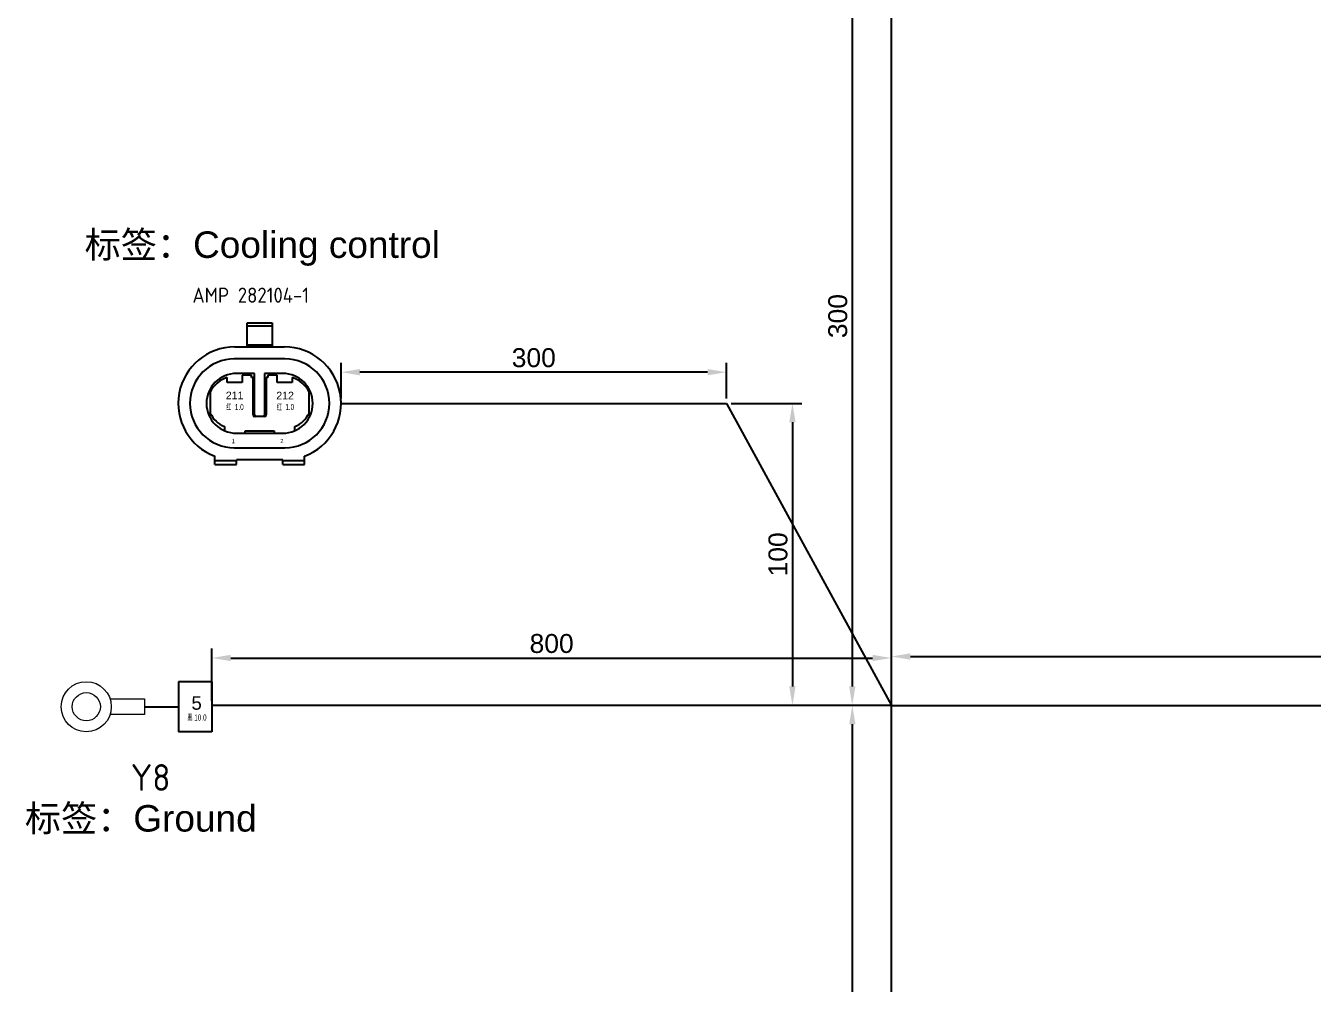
# Model space of a CAD drawing. Header units: millimetres. Extents: x 1762 to 3573, y 2019 to 2959.
# Drawn here: x 1890.1 to 2060.2, y 2578.5 to 2705.1 of the extents above; entities that cross this region are included whole.
import ezdxf

# ---------------------------------------------------------------- set-up
doc = ezdxf.new("R2010")
doc.units = ezdxf.units.MM
doc.layers.add('A-墙', color=7, linetype='Continuous')
doc.layers.add('线色线径', color=1, linetype='Continuous')
doc.layers.add('AM60', color=3, linetype='Continuous', lineweight=25)
doc.styles.add('ISO Proportional', font='isocp.shx', dxfattribs={"bigfont": 'gbcbig.shx'})
doc.styles.get("Standard").update_dxf_attribs({"font": 'arial.ttf'})
doc.dimstyles.new('ISO-25', dxfattribs={"dimtxt": 2.5, "dimasz": 2.5, "dimexe": 1.25, "dimexo": 0.625, "dimtad": 1, "dimtxsty": 'Standard', "dimcen": 2.5, "dimadec": 0, "dimazin": 0, "dimtfac": 1, "dimtmove": 0, "dimatfit": 3, "dimfxl": 1, "dimarcsym": 0})

# ---------------------------------------------------------------- blocks, each defined once
blk = doc.blocks.new('*D185')
at = {"color": 0, "lineweight": -2, "transparency": 16777216}
for p, q in [((2003.87, 2615.36), (1998.09, 2615.36)), ((1999.34, 2612.86), (1999.33, 2491.41)), ((2003.86, 2488.91), (1998.08, 2488.91))]:
    blk.add_line(p, q, dxfattribs=at)
at = {"color": 0, "transparency": 16777216}
for points in [[(1998.93, 2612.86), (1999.76, 2612.86), (1999.34, 2615.36)], [(1998.92, 2491.41), (1999.75, 2491.41), (1999.33, 2488.91)]]:
    blk.add_solid(points, dxfattribs=at)
at = {"layer": 'Defpoints', "color": 0, "transparency": 16777216}
for p in [(2004.5, 2615.36), (1999.33, 2488.91), (2004.49, 2488.91)]:
    blk.add_point(p, dxfattribs=at)
at = {"color": 3, "transparency": 16777216, "insert": (1997.44, 2552.13), "char_height": 2.5, "width": 7.6273, "attachment_point": 5, "rotation": 89.9955}
blk.add_mtext('350', dxfattribs=at)
blk = doc.blocks.new('*D193')
at = {"color": 0, "lineweight": -2, "transparency": 16777216}
for p, q in [((2003.87, 2718.22), (1998.08, 2718.22)), ((1999.33, 2715.72), (1999.33, 2617.86)), ((2003.87, 2615.36), (1998.08, 2615.36))]:
    blk.add_line(p, q, dxfattribs=at)
at = {"color": 0, "transparency": 16777216}
for points in [[(1998.92, 2715.72), (1999.75, 2715.72), (1999.33, 2718.22)], [(1998.92, 2617.86), (1999.75, 2617.86), (1999.33, 2615.36)]]:
    blk.add_solid(points, dxfattribs=at)
at = {"layer": 'Defpoints', "color": 0, "transparency": 16777216}
for p in [(2004.5, 2718.22), (1999.33, 2615.36), (2004.5, 2615.36)]:
    blk.add_point(p, dxfattribs=at)
at = {"color": 3, "transparency": 16777216, "insert": (1997.43, 2666.79), "char_height": 2.5, "attachment_point": 5, "rotation": 90}
blk.add_mtext('300', dxfattribs=at)
blk = doc.blocks.new('A$C2AEE5FEB')
at = {"layer": 'AM60'}
for p, q in [((0.001, 11.28), (0.001, 8.78)), ((0.001, 11.28), (3.749, 11.28)), ((0.001, 11.28), (3.749, 11.28)), ((3.749, 11.28), (3.749, 8.78)), ((0.001, 8.78), (3.749, 8.78)), ((1.875, 6.241), (1.875, 8.78))]:
    blk.add_line(p, q, dxfattribs=at)
at = {"layer": 'AM60', "lineweight": 0, "ltscale": 100}
for p, q in [((1.289, 3.656), (1.289, 6.241)), ((1.289, 6.241), (2.461, 6.241)), ((2.461, 6.241), (2.461, 3.656))]:
    blk.add_line(p, q, dxfattribs=at)
for radius in [1.875, 1.055]:
    blk.add_circle((1.875, 1.875), radius, dxfattribs=at)
blk = doc.blocks.new('*D209')
at = {"color": 0, "lineweight": -2, "transparency": 16777216}
for p, q in [((1914.73, 2615.98), (1914.73, 2622.87)), ((2004.51, 2615.98), (2004.51, 2622.87)), ((1917.23, 2621.62), (2002.01, 2621.62))]:
    blk.add_line(p, q, dxfattribs=at)
at = {"color": 0, "transparency": 16777216}
for points in [[(1917.23, 2622.04), (1917.23, 2621.21), (1914.73, 2621.62)], [(2002.01, 2622.04), (2002.01, 2621.21), (2004.51, 2621.62)]]:
    blk.add_solid(points, dxfattribs=at)
at = {"layer": 'Defpoints', "color": 0, "transparency": 16777216}
for p in [(2004.51, 2621.62), (1914.73, 2615.36), (2004.51, 2615.36)]:
    blk.add_point(p, dxfattribs=at)
at = {"color": 3, "transparency": 16777216, "insert": (1959.62, 2623.52), "char_height": 2.5, "attachment_point": 5}
blk.add_mtext('800', dxfattribs=at)
blk = doc.blocks.new('*D210')
at = {"color": 0, "lineweight": -2, "transparency": 16777216}
for p, q in [((2004.51, 2615.98), (2004.51, 2623.07)), ((2240.97, 2615.98), (2240.97, 2623.07)), ((2007.01, 2621.82), (2238.47, 2621.82))]:
    blk.add_line(p, q, dxfattribs=at)
at = {"color": 0, "transparency": 16777216}
for points in [[(2007.01, 2622.24), (2007.01, 2621.4), (2004.51, 2621.82)], [(2238.47, 2622.24), (2238.47, 2621.4), (2240.97, 2621.82)]]:
    blk.add_solid(points, dxfattribs=at)
at = {"layer": 'Defpoints', "color": 0, "transparency": 16777216}
for p in [(2240.97, 2621.82), (2004.51, 2615.36), (2240.97, 2615.36)]:
    blk.add_point(p, dxfattribs=at)
at = {"color": 3, "transparency": 16777216, "insert": (2122.74, 2623.72), "char_height": 2.5, "attachment_point": 5}
blk.add_mtext('1500', dxfattribs=at)
blk = doc.blocks.new('A$C51DB6593')
at = {"layer": 'AM60', "linetype": 'Continuous'}
for p, q in [((4.15, 7.075), (4.15, 8.523)), ((4.15, 8.523), (5.65, 8.523)), ((4.15, 8.351), (5.65, 8.351)), ((5.65, 8.523), (5.65, 7.075)), ((3.4, 7.075), (6.4, 7.075)), ((5.65, 7.175), (4.15, 7.175)), ((6.425, 6.35), (3.375, 6.35)), ((4.6, 5.475), (3.5, 5.475)), ((4.6, 2.975), (4.6, 5.475)), ((5.2, 5.475), (5.2, 2.975)), ((6.3, 5.475), (5.2, 5.475)), ((2.95, 4.925), (2.95, 5.225)), ((3.85, 4.925), (2.95, 4.925)), ((3.85, 5.375), (3.85, 4.925)), ((4.4, 5.375), (3.85, 5.375)), ((4.4, 5.225), (4.4, 5.375)), ((4.5, 5.225), (4.4, 5.225)), ((4.5, 2.975), (4.5, 5.225)), ((5.3, 5.225), (5.3, 2.975)), ((5.4, 5.225), (5.3, 5.225)), ((5.4, 5.375), (5.4, 5.225)), ((5.95, 5.375), (5.4, 5.375)), ((5.95, 4.925), (5.95, 5.375)), ((6.85, 4.925), (5.95, 4.925)), ((6.85, 5.225), (6.85, 4.925)), ((1.925, 4.345), (1.925, 3.093)), ((7.875, 3.093), (7.875, 4.345)), ((5.2, 2.875), (4.6, 2.875)), ((2.775, 2.275), (2.775, 2.031)), ((3.5, 1.875), (6.3, 1.875)), ((4.025, 2.025), (5.775, 2.025)), ((4.025, 1.875), (4.025, 2.025)), ((5.775, 2.025), (5.775, 1.875)), ((7.025, 2.031), (7.025, 2.275)), ((3.375, 1), (6.425, 1)), ((2.2, 0), (2.2, 0.494)), ((2.2, 0.225), (3.5, 0.225)), ((2.2, 0), (3.5, 0)), ((6.3, 0.275), (3.5, 0.275)), ((3.5, 0), (3.5, 0.275)), ((6.3, 0), (6.3, 0.275)), ((6.3, 0.225), (7.6, 0.225)), ((6.3, 0), (7.6, 0)), ((7.6, 0), (7.6, 0.494))]:
    blk.add_line(p, q, dxfattribs=at)
for centre, radius, start, end in [((3.4, 3.675), 3.4, 90, 249.33268), ((6.4, 3.675), 3.4, 290.66732, 90), ((3.375, 3.675), 2.675, 90, 270), ((6.425, 3.675), 2.675, 270, 90), ((3.5, 3.675), 1.8, 90, 270), ((6.3, 3.675), 1.8, 270, 90), ((3.4, 3.664), 1.625, 106.07665, 155.18837), ((6.4, 3.664), 1.625, 24.81163, 73.92335), ((3.4, 3.775), 1.625, 204.81163, 247.38014), ((4.6, 2.975), 0.1, 180, 270), ((4.7, 2.975), 0.1, 180, 270), ((5.1, 2.975), 0.1, 270, 0), ((5.2, 2.975), 0.1, 270, 0), ((6.4, 3.775), 1.625, 292.61986, 335.18837)]:
    blk.add_arc(centre, radius, start, end, dxfattribs=at)
at = {"layer": 'AM60', "color": 1, "lineweight": 5}
for s, p in [('1', (3.213, 1.276)), ('2', (6.143, 1.286))]:
    blk.add_text(s, height=0.25, dxfattribs=at).set_placement(p)
blk = doc.blocks.new('*D288')
at = {"color": 0, "lineweight": -2, "transparency": 16777216}
for p, q in [((1931.8, 2655.89), (1931.8, 2660.63)), ((1982.72, 2655.89), (1982.72, 2660.63)), ((1980.22, 2659.38), (1934.3, 2659.38)), ((2275.69, 2516.15), (2266.27, 2516.15)), ((2267.52, 2490.67), (2267.52, 2513.65)), ((2275.69, 2488.17), (2266.27, 2488.17))]:
    blk.add_line(p, q, dxfattribs=at)
at = {"color": 0, "transparency": 16777216}
for points in [[(1934.3, 2659.8), (1934.3, 2658.96), (1931.8, 2659.38)], [(1980.22, 2659.8), (1980.22, 2658.96), (1982.72, 2659.38)], [(2267.1, 2513.65), (2267.94, 2513.65), (2267.52, 2516.15)], [(2267.1, 2490.67), (2267.94, 2490.67), (2267.52, 2488.17)]]:
    blk.add_solid(points, dxfattribs=at)
at = {"layer": 'Defpoints', "color": 0, "transparency": 16777216}
for p in [(1931.8, 2659.38), (1931.8, 2655.26), (1982.72, 2655.26), (2267.52, 2516.15), (2276.32, 2516.15), (2276.32, 2488.17)]:
    blk.add_point(p, dxfattribs=at)
at = {"color": 3, "transparency": 16777216, "insert": (1957.26, 2661.28), "char_height": 2.5, "attachment_point": 5}
blk.add_mtext('300', dxfattribs=at)
at = {"color": 3, "transparency": 16777216, "insert": (2265.62, 2502.16), "char_height": 2.5, "attachment_point": 5, "rotation": 90}
blk.add_mtext('300', dxfattribs=at)
blk = doc.blocks.new('*D289')
at = {"color": 0, "lineweight": -2, "transparency": 16777216}
for p, q in [((1983.34, 2655.26), (1992.68, 2655.26)), ((1991.43, 2652.76), (1991.43, 2617.86)), ((2276.32, 2615.98), (2276.32, 2624.06)), ((2278.82, 2622.81), (2322.84, 2622.81)), ((2325.34, 2615.98), (2325.34, 2624.06)), ((2003.87, 2615.36), (1990.18, 2615.36))]:
    blk.add_line(p, q, dxfattribs=at)
at = {"color": 0, "transparency": 16777216}
for points in [[(1991.01, 2652.76), (1991.85, 2652.76), (1991.43, 2655.26)], [(2278.82, 2623.22), (2278.82, 2622.39), (2276.32, 2622.81)], [(2322.84, 2623.22), (2322.84, 2622.39), (2325.34, 2622.81)], [(1991.01, 2617.86), (1991.85, 2617.86), (1991.43, 2615.36)]]:
    blk.add_solid(points, dxfattribs=at)
at = {"layer": 'Defpoints', "color": 0, "transparency": 16777216}
for p in [(1982.72, 2655.26), (2325.34, 2622.81), (1991.43, 2615.36), (2004.5, 2615.36), (2276.32, 2615.36), (2325.34, 2615.36)]:
    blk.add_point(p, dxfattribs=at)
at = {"color": 3, "transparency": 16777216, "insert": (1989.53, 2635.31), "char_height": 2.5, "attachment_point": 5, "rotation": 90}
blk.add_mtext('100', dxfattribs=at)
at = {"color": 3, "transparency": 16777216, "insert": (2300.83, 2624.71), "char_height": 2.5, "attachment_point": 5}
blk.add_mtext('100', dxfattribs=at)

msp = doc.modelspace()

# ---------------------------------------------------------------- linework, layer by layer
for p, q in [((2004.498, 2560.282), (2004.498, 2772.974)), ((1931.797, 2655.26), (1982.716, 2655.26)), ((2004.508, 2615.36), (1914.728, 2615.36)), ((2004.508, 2615.36), (3353.286, 2615.36))]:
    msp.add_line(p, q)
msp.add_lwpolyline([(1982.716, 2655.26), (2004.498, 2615.36)])

# ---------------------------------------------------------------- block references
at = {"layer": 'A-墙', "xscale": 1.762953477358316, "yscale": 1.762953477358316, "zscale": 1.762953477358316, "rotation": 270}
msp.add_blockref('A$C2AEE5FEB', (1894.841, 2618.492), dxfattribs=at)
at = {"layer": 'AM60', "lineweight": 5, "xscale": 2.193888510551773, "yscale": 2.193888510551773, "zscale": 2.193888510551773}
msp.add_blockref('A$C51DB6593', (1910.297, 2647.198), dxfattribs=at)

# ---------------------------------------------------------------- texts
at = {"layer": 'AM60', "color": 3, "style": 'ISO Proportional'}
msp.add_text('AMP 282104-1 ', height=2, dxfattribs=at).set_placement((1912.171, 2668.553))
at = {"layer": 'AM60', "lineweight": 5}
for s, height, p in [('211', 1, (1916.577, 2655.813)), ('212', 1, (1923.244, 2655.795)), ('5', 1.763, (1912.034, 2614.787))]:
    msp.add_text(s, height=height, dxfattribs=at).set_placement(p)
at = {"layer": 'AM60', "attachment_point": 1}
for s, width, gutter_width, heights, insert, char_height in [('{\\fSimSun|b0|i0|c134|p2;\\C3;标签：\\fArial|b0|i0|c0|p34;Cooling control }', 50.04824, 12.5, [35.837], (1897.93, 2677.98), 3.5), ('{\\Fisocp,gbcbig|c134;\\C3;Y8}', 64.01284, 22.037, [0], (1904.02, 2607.598), 3.52591), ('{\\fSimSun|b0|i0|c134|p2;\\C3;标签：\\fArial|b0|i0|c0|p34;Ground}', 66.92058, 12.5, [35.837], (1890.034, 2602.189), 3.5)]:
    msp.add_mtext_dynamic_manual_height_columns(s, width=width, gutter_width=gutter_width, heights=heights, dxfattribs=dict(at, insert=insert, char_height=char_height))
at = {"layer": '线色线径', "lineweight": 5, "width": 0.6}
for s, p in [('红  1.0', (1916.639, 2654.393)), ('红  1.0', (1923.306, 2654.375)), ('黑 10.0', (1911.505, 2613.359))]:
    msp.add_text(s, height=0.8, dxfattribs=at).set_placement(p)

# ---------------------------------------------------------------- dimensions: what is measured, and where the dimension line sits
at = {"color": 1}
for base, p1, p2, text, picture, middle in [((1999.334, 2615.36), (2004.498, 2718.218), (2004.498, 2615.36), '300', '*D193', (1997.432, 2666.789)), ((2267.519, 2516.151), (2276.317, 2488.172), (2276.317, 2516.151), '300', '*D288', (2265.617, 2502.162)), ((1991.431, 2615.36), (1982.716, 2655.26), (2004.498, 2615.36), '100', '*D289', (1989.53, 2635.31))]:
    dim = msp.add_linear_dim(base=base, p1=p1, p2=p2, angle=90, text=text, dimstyle='ISO-25', override={"dimclrt": 3}, dxfattribs=at)
    dim.commit()
    dim.dimension.update_dxf_attribs({"geometry": picture, "text_midpoint": middle})
for base, p1, p2, text, picture, middle in [((1931.797, 2659.381), (1982.716, 2655.26), (1931.797, 2655.26), '300', '*D288', (1957.257, 2661.284)), ((2325.343, 2622.806), (2276.317, 2615.36), (2325.343, 2615.36), '100', '*D289', (2300.83, 2624.708)), ((2004.508, 2621.622), (1914.728, 2615.36), (2004.508, 2615.36), '800', '*D209', (1959.618, 2623.523)), ((2240.975, 2621.821), (2004.508, 2615.36), (2240.975, 2615.36), '1500', '*D210', (2122.741, 2623.722))]:
    dim = msp.add_linear_dim(base=base, p1=p1, p2=p2, text=text, dimstyle='ISO-25', override={"dimclrt": 3}, dxfattribs=at)
    dim.commit()
    dim.dimension.update_dxf_attribs({"geometry": picture, "text_midpoint": middle})
dim = msp.add_aligned_dim(p1=(2004.498, 2615.36), p2=(2004.488, 2488.906), distance=-5.154, text='350', dimstyle='ISO-25', override={"dimclrt": 3}, dxfattribs=at)
dim.commit()
dim.dimension.update_dxf_attribs({"geometry": '*D185', "text_midpoint": (1997.437, 2552.133)})

doc.saveas('drawing.dxf')
